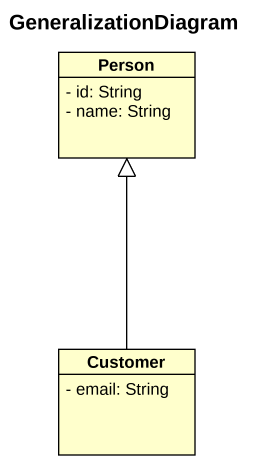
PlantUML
@startuml
title GeneralizationDiagram
hide circle
hide empty members
skinparam classAttributeIconSize 0
class "Person" as Person_ {
  - id: String
  - name: String
}
class Customer {
  - email: String
}
Customer -up-|> Person_
@enduml
